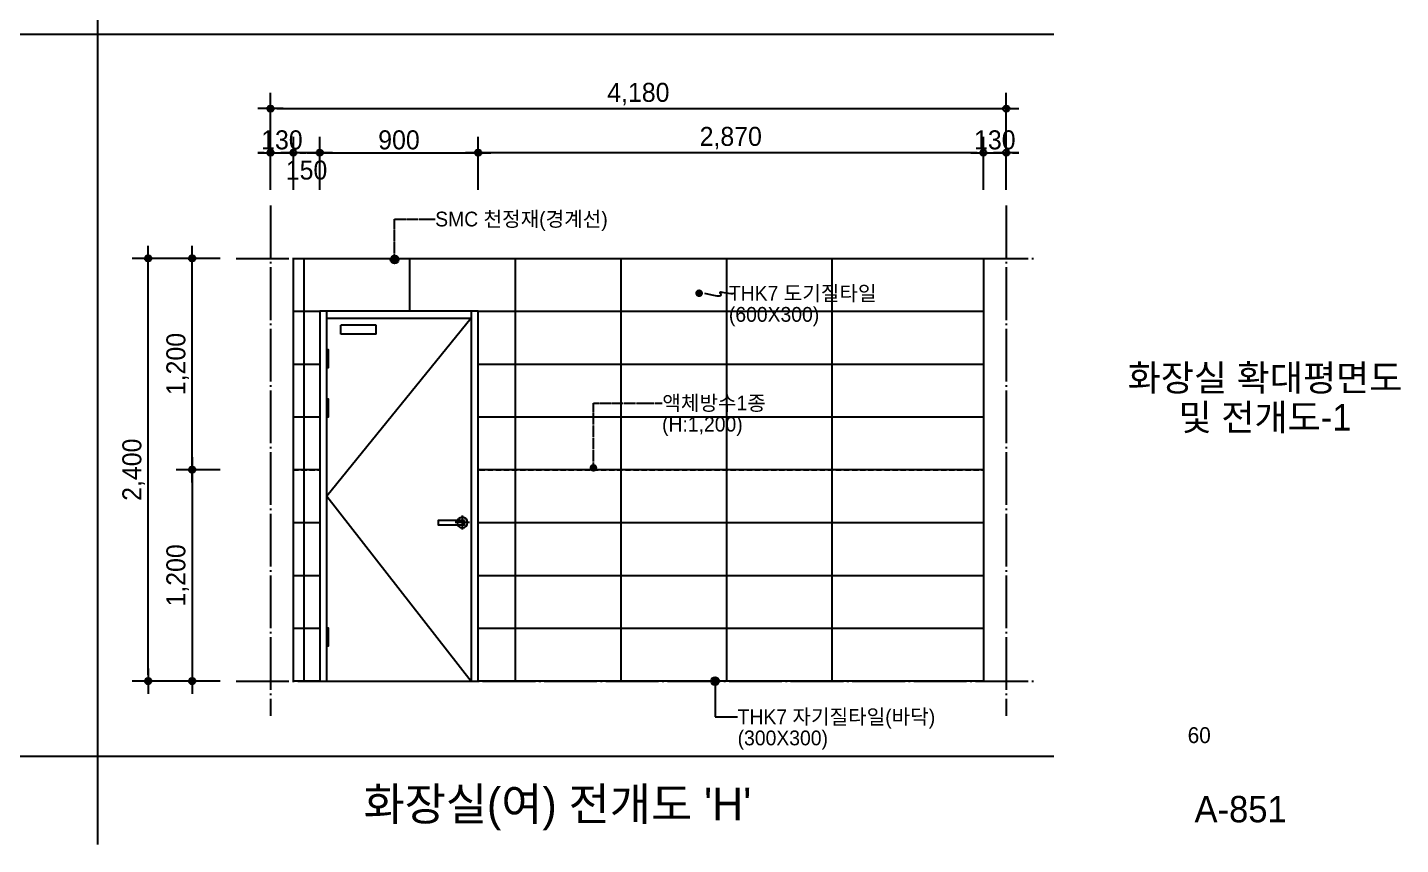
# Model space of a CAD drawing. Header units: millimetres. Extents: x 555 to 100215, y 750 to 17024.
# Drawn here: x 16445 to 24245, y 750 to 5389 of the extents above; entities that cross this region are included whole.
import ezdxf
from ezdxf.enums import TextEntityAlignment as Align

# ---------------------------------------------------------------- set-up
doc = ezdxf.new("R2010")
doc.units = ezdxf.units.MM
doc.set_wipeout_variables(frame=1)
for name, pattern in [('$RECOVER_070302152830-3', [0]), ('CEN', [35, 30, -2, 1, -2]), ('HID', [2.3, 1.5, -0.8])]:
    doc.linetypes.add(name, pattern=pattern)
for name, color, linetype in [('$ZCDB_AUDIT_GENERATED_600D18', 7, 'Continuous'), ('1', 1, 'Continuous'), ('4A.TEC FORM-TEXT', 3, 'Continuous'), ('4A.TEC TEXT', 7, 'Continuous'), ('4A.TEC TEXT 2', 3, 'Continuous'), ('4A.TEC 해치 1', 9, 'Continuous'), ('_LIBR', 4, 'Continuous'), ('CEN', 1, 'CEN'), ('SY', 1, 'Continuous'), ('WAL', 3, 'Continuous'), ('WID', 4, 'Continuous')]:
    doc.layers.add(name, color=color, linetype=linetype)
doc.styles.add('나눔고딕', font='')
doc.styles.add('돋움', font='')
doc.styles.get('나눔고딕').set_extended_font_data('Dotum')
doc.styles.get('돋움').set_extended_font_data('Dotum')
doc.dimstyles.new('DIM_600(외부치수)', dxfattribs={"dimscale": 400, "dimtxt": 3.3, "dimasz": 1, "dimexe": 2, "dimexo": 2, "dimgap": 1, "dimtad": 1, "dimdec": 0, "dimdsep": 46, "dimlunit": 6, "dimtxsty": '나눔고딕', "dimblk1": 'DIMDOT', "dimblk2": 'DIMDOT', "dimsah": 1, "dimcen": 2.5, "dimdle": 1.5, "dimclrd": 8, "dimclre": 8, "dimclrt": 3, "dimadec": 0, "dimazin": 0, "dimtfac": 1, "dimtdec": 0, "dimtix": 1, "dimtmove": 2, "dimatfit": 3, "dimldrblk": 'DIMDOT', "dimfxl": 1, "dimtvp": 1, "dimtolj": 1, "dimtzin": 0, "dimarcsym": 0})

# ---------------------------------------------------------------- blocks, each defined once
blk = doc.blocks.new('DIMDOT')
at = {"color": 0}
blk.add_line((-2, 0), (2, 0), dxfattribs=at)
for radius in [0.5, 0.25]:
    blk.add_circle((0, 0), radius, dxfattribs=at)
blk = doc.blocks.new('*D294')
at = {"layer": '$ZCDB_AUDIT_GENERATED_600D18', "color": 8, "lineweight": -2, "transparency": 16777216}
for p, q in [((17825.2, 4467.9, 0), (17825.2, 4767.9, 0)), ((17955.2, 4467.9, 0), (17955.2, 4767.9, 0)), ((17789.2, 4677.9, 0), (17753.2, 4677.9, 0)), ((17825.2, 4677.9, 0), (17955.2, 4677.9, 0)), ((17991.2, 4677.9, 0), (18027.2, 4677.9, 0))]:
    blk.add_line(p, q, dxfattribs=at)
at = {"layer": 'Defpoints', "color": 0, "transparency": 16777216}
for p in [(17955.2, 4677.9, 0), (17825.2, 4377.9, 0), (17955.2, 4377.9, 0)]:
    blk.add_point(p, dxfattribs=at)
at = {"layer": '$ZCDB_AUDIT_GENERATED_600D18', "color": 8, "lineweight": -2, "transparency": 16777216, "xscale": 36, "yscale": 36, "zscale": 36}
blk.add_blockref('DIMDOT', (17825.2, 4677.9, 0), dxfattribs=at)
at = {"layer": '$ZCDB_AUDIT_GENERATED_600D18', "color": 8, "lineweight": -2, "transparency": 16777216, "xscale": 36, "yscale": 36, "zscale": 36, "rotation": 180}
blk.add_blockref('DIMDOT', (17955.2, 4677.9, 0), dxfattribs=at)
at = {"layer": '$ZCDB_AUDIT_GENERATED_600D18', "color": 3, "transparency": 16777216, "insert": (17890.2, 4750, 0), "char_height": 108, "attachment_point": 5, "style": '나눔고딕'}
blk.add_mtext('\\A1;130', dxfattribs=at)
blk = doc.blocks.new('*D295')
at = {"layer": '$ZCDB_AUDIT_GENERATED_600D18', "color": 8, "lineweight": -2, "transparency": 16777216}
for p, q in [((17825.2, 4467.9), (17825.2, 5017.9)), ((22005.2, 4467.9), (22005.2, 5017.9)), ((17861.2, 4927.9), (21969.2, 4927.9))]:
    blk.add_line(p, q, dxfattribs=at)
at = {"layer": 'Defpoints', "color": 0, "transparency": 16777216}
for p in [(22005.2, 4927.9), (17825.2, 4377.9, 0), (22005.2, 4377.9, 0)]:
    blk.add_point(p, dxfattribs=at)
at = {"layer": '$ZCDB_AUDIT_GENERATED_600D18', "color": 8, "lineweight": -2, "transparency": 16777216, "xscale": 36, "yscale": 36, "zscale": 36, "rotation": 180}
blk.add_blockref('DIMDOT', (17825.2, 4927.9), dxfattribs=at)
at = {"layer": '$ZCDB_AUDIT_GENERATED_600D18', "color": 8, "lineweight": -2, "transparency": 16777216, "xscale": 36, "yscale": 36, "zscale": 36}
blk.add_blockref('DIMDOT', (22005.2, 4927.9), dxfattribs=at)
at = {"layer": '$ZCDB_AUDIT_GENERATED_600D18', "color": 3, "transparency": 16777216, "insert": (19915.2, 5010.4), "char_height": 108, "attachment_point": 5, "style": '나눔고딕'}
blk.add_mtext('\\A1;4,180', dxfattribs=at)
blk = doc.blocks.new('*D296')
at = {"layer": '$ZCDB_AUDIT_GENERATED_600D18', "color": 8, "lineweight": -2, "transparency": 16777216}
for p, q in [((17540.2, 4077.9, 0), (17040.2, 4077.9, 0)), ((17130.2, 1713.9, 0), (17130.2, 4041.9, 0)), ((17540.2, 1677.9, 0), (17040.2, 1677.9, 0))]:
    blk.add_line(p, q, dxfattribs=at)
at = {"layer": 'Defpoints', "color": 0, "transparency": 16777216}
for p in [(17130.2, 4077.9, 0), (17630.2, 4077.9, 0), (17630.2, 1677.9, 0)]:
    blk.add_point(p, dxfattribs=at)
at = {"layer": '$ZCDB_AUDIT_GENERATED_600D18', "color": 8, "lineweight": -2, "transparency": 16777216, "xscale": 36, "yscale": 36, "zscale": 36}
for p, rotation in [((17130.2, 4077.9, 0), 90), ((17130.2, 1677.9, 0), 270)]:
    blk.add_blockref('DIMDOT', p, dxfattribs=dict(at, rotation=rotation))
at = {"layer": '$ZCDB_AUDIT_GENERATED_600D18', "color": 3, "transparency": 16777216, "insert": (17047.7, 2877.9, 0), "char_height": 108, "attachment_point": 5, "rotation": 90, "style": '나눔고딕'}
blk.add_mtext('\\A1;2,400', dxfattribs=at)
blk = doc.blocks.new('*D297')
at = {"layer": '$ZCDB_AUDIT_GENERATED_600D18', "color": 8, "lineweight": -2, "transparency": 16777216}
for p, q in [((17540.2, 2877.9), (17290.2, 2877.9)), ((17380.2, 2841.9), (17380.2, 1713.9)), ((17540.2, 1677.9), (17290.2, 1677.9))]:
    blk.add_line(p, q, dxfattribs=at)
at = {"layer": 'Defpoints', "color": 0, "transparency": 16777216}
for p in [(17630.2, 2877.9, 0), (17380.2, 1677.9), (17630.2, 1677.9, 0)]:
    blk.add_point(p, dxfattribs=at)
at = {"layer": '$ZCDB_AUDIT_GENERATED_600D18', "color": 8, "lineweight": -2, "transparency": 16777216, "xscale": 36, "yscale": 36, "zscale": 36}
for p, rotation in [((17380.2, 2877.9), 90), ((17380.2, 1677.9), 270)]:
    blk.add_blockref('DIMDOT', p, dxfattribs=dict(at, rotation=rotation))
at = {"layer": '$ZCDB_AUDIT_GENERATED_600D18', "color": 3, "transparency": 16777216, "insert": (17297.7, 2277.9), "char_height": 108, "attachment_point": 5, "rotation": 90, "style": '나눔고딕'}
blk.add_mtext('\\A1;1,200', dxfattribs=at)
blk = doc.blocks.new('*D298')
at = {"layer": '$ZCDB_AUDIT_GENERATED_600D18', "color": 8, "lineweight": -2, "transparency": 16777216}
for p, q in [((17540.2, 4077.9), (17290.2, 4077.9)), ((17380.2, 2913.9), (17380.2, 4041.9)), ((17540.2, 2877.9), (17290.2, 2877.9))]:
    blk.add_line(p, q, dxfattribs=at)
at = {"layer": 'Defpoints', "color": 0, "transparency": 16777216}
for p in [(17380.2, 4077.9), (17630.2, 4077.9, 0), (17630.2, 2877.9, 0)]:
    blk.add_point(p, dxfattribs=at)
at = {"layer": '$ZCDB_AUDIT_GENERATED_600D18', "color": 8, "lineweight": -2, "transparency": 16777216, "xscale": 36, "yscale": 36, "zscale": 36}
for p, rotation in [((17380.2, 4077.9), 90), ((17380.2, 2877.9), 270)]:
    blk.add_blockref('DIMDOT', p, dxfattribs=dict(at, rotation=rotation))
at = {"layer": '$ZCDB_AUDIT_GENERATED_600D18', "color": 3, "transparency": 16777216, "insert": (17297.7, 3477.9), "char_height": 108, "attachment_point": 5, "rotation": 90, "style": '나눔고딕'}
blk.add_mtext('\\A1;1,200', dxfattribs=at)
blk = doc.blocks.new('*D299')
at = {"layer": '$ZCDB_AUDIT_GENERATED_600D18', "color": 8, "lineweight": -2, "transparency": 16777216}
for p, q in [((21875.2, 4467.9, 0), (21875.2, 4767.9, 0)), ((22005.2, 4467.9, 0), (22005.2, 4767.9, 0)), ((21839.2, 4677.9, 0), (21803.2, 4677.9, 0)), ((21875.2, 4677.9, 0), (22005.2, 4677.9, 0)), ((22041.2, 4677.9, 0), (22077.2, 4677.9, 0))]:
    blk.add_line(p, q, dxfattribs=at)
at = {"layer": 'Defpoints', "color": 0, "transparency": 16777216}
for p in [(22005.2, 4677.9, 0), (21875.2, 4377.9, 0), (22005.2, 4377.9, 0)]:
    blk.add_point(p, dxfattribs=at)
at = {"layer": '$ZCDB_AUDIT_GENERATED_600D18', "color": 8, "lineweight": -2, "transparency": 16777216, "xscale": 36, "yscale": 36, "zscale": 36}
blk.add_blockref('DIMDOT', (21875.2, 4677.9, 0), dxfattribs=at)
at = {"layer": '$ZCDB_AUDIT_GENERATED_600D18', "color": 8, "lineweight": -2, "transparency": 16777216, "xscale": 36, "yscale": 36, "zscale": 36, "rotation": 180}
blk.add_blockref('DIMDOT', (22005.2, 4677.9, 0), dxfattribs=at)
at = {"layer": '$ZCDB_AUDIT_GENERATED_600D18', "color": 3, "transparency": 16777216, "insert": (21940.2, 4750, 0), "char_height": 108, "attachment_point": 5, "style": '나눔고딕'}
blk.add_mtext('\\A1;130', dxfattribs=at)
blk = doc.blocks.new('화장실 300x2100')
blk.add_wipeout([(1054459, -255545.3), (1054459, -253445.3), (1053559, -253445.3), (1053559, -255545.3)]).dxf.layer = '4A.TEC 해치 1'
at = {"layer": '1', "color": 10, "linetype": '$RECOVER_070302152830-3'}
for p, q in [((1053599, -253485.3), (1054419, -254495.3)), ((1054419, -254495.3), (1053599, -255545.3)), ((1053649, -254685.3), (1053649, -254605.3)), ((1053609, -254645.3), (1053689, -254645.3))]:
    blk.add_line(p, q, dxfattribs=at)
at = {"layer": '_LIBR', "color": 4, "linetype": 'Continuous'}
for p, q in [((1053599, -253445.3), (1053599, -255545.3)), ((1054419, -253485.3), (1053599, -253485.3)), ((1054419, -255545.3), (1054419, -253445.3))]:
    blk.add_line(p, q, dxfattribs=at)
blk.add_lwpolyline([(1054459, -253445.3), (1054459, -255545.3), (1053559, -255545.3), (1053559, -253445.3), (1054459, -253445.3)], dxfattribs=at)
at = {"layer": 'WAL', "color": 8}
for p, q in [((1054139, -253525.3), (1054339, -253525.3)), ((1054139, -253575.3), (1054139, -253525.3)), ((1054139, -253575.3), (1054339, -253575.3)), ((1054339, -253575.3), (1054339, -253525.3))]:
    blk.add_line(p, q, dxfattribs=at)
for points in [[(1054419, -253765.3), (1054409, -253765.3), (1054409, -253665.3), (1054419, -253665.3)], [(1054419, -254045.3), (1054409, -254045.3), (1054409, -253945.3), (1054419, -253945.3)], [(1053636.5, -254632.8), (1053786.5, -254632.8), (1053786.5, -254657.8), (1053636.5, -254657.8), (1053636.5, -254632.8)], [(1054419, -255345.3), (1054409, -255345.3), (1054409, -255245.3), (1054419, -255245.3)]]:
    blk.add_lwpolyline(points, dxfattribs=at)
blk.add_circle((1053649, -254645.3), 30, dxfattribs=at)
blk = doc.blocks.new('*D325')
at = {"layer": '$ZCDB_AUDIT_GENERATED_600D18', "color": 8, "lineweight": -2, "transparency": 16777216}
for p, q in [((17955.2, 4467.9, 0), (17955.2, 4767.9, 0)), ((18105.2, 4467.9, 0), (18105.2, 4767.9, 0)), ((18069.2, 4677.9, 0), (17991.2, 4677.9, 0))]:
    blk.add_line(p, q, dxfattribs=at)
at = {"layer": 'Defpoints', "color": 0, "transparency": 16777216}
for p in [(17955.2, 4677.9, 0), (17955.2, 4377.9, 0), (18105.2, 4377.9, 0)]:
    blk.add_point(p, dxfattribs=at)
at = {"layer": '$ZCDB_AUDIT_GENERATED_600D18', "color": 8, "lineweight": -2, "transparency": 16777216, "xscale": 36, "yscale": 36, "zscale": 36, "rotation": 180}
blk.add_blockref('DIMDOT', (17955.2, 4677.9, 0), dxfattribs=at)
at = {"layer": '$ZCDB_AUDIT_GENERATED_600D18', "color": 8, "lineweight": -2, "transparency": 16777216, "xscale": 36, "yscale": 36, "zscale": 36}
blk.add_blockref('DIMDOT', (18105.2, 4677.9, 0), dxfattribs=at)
at = {"layer": '$ZCDB_AUDIT_GENERATED_600D18', "color": 3, "transparency": 16777216, "insert": (18030.2, 4578.5, 0), "char_height": 108, "attachment_point": 5, "style": '나눔고딕'}
blk.add_mtext('\\A1;150', dxfattribs=at)
blk = doc.blocks.new('*D326')
at = {"layer": '$ZCDB_AUDIT_GENERATED_600D18', "color": 8, "lineweight": -2, "transparency": 16777216}
for p, q in [((18105.2, 4467.9, 0), (18105.2, 4767.9, 0)), ((19005.2, 4467.9, 0), (19005.2, 4767.9, 0)), ((18141.2, 4677.9, 0), (18969.2, 4677.9, 0))]:
    blk.add_line(p, q, dxfattribs=at)
at = {"layer": 'Defpoints', "color": 0, "transparency": 16777216}
for p in [(19005.2, 4677.9, 0), (18105.2, 4377.9, 0), (19005.2, 4377.9, 0)]:
    blk.add_point(p, dxfattribs=at)
at = {"layer": '$ZCDB_AUDIT_GENERATED_600D18', "color": 8, "lineweight": -2, "transparency": 16777216, "xscale": 36, "yscale": 36, "zscale": 36, "rotation": 180}
blk.add_blockref('DIMDOT', (18105.2, 4677.9, 0), dxfattribs=at)
at = {"layer": '$ZCDB_AUDIT_GENERATED_600D18', "color": 8, "lineweight": -2, "transparency": 16777216, "xscale": 36, "yscale": 36, "zscale": 36}
blk.add_blockref('DIMDOT', (19005.2, 4677.9, 0), dxfattribs=at)
at = {"layer": '$ZCDB_AUDIT_GENERATED_600D18', "color": 3, "transparency": 16777216, "insert": (18555.2, 4750, 0), "char_height": 108, "attachment_point": 5, "style": '나눔고딕'}
blk.add_mtext('\\A1;900', dxfattribs=at)
blk = doc.blocks.new('*D327')
at = {"layer": '$ZCDB_AUDIT_GENERATED_600D18', "color": 8, "lineweight": -2, "transparency": 16777216}
for p, q in [((19005.2, 4467.9, 0), (19005.2, 4767.9, 0)), ((21875.2, 4467.9, 0), (21875.2, 4767.9, 0)), ((21839.2, 4677.9, 0), (19041.2, 4677.9, 0))]:
    blk.add_line(p, q, dxfattribs=at)
at = {"layer": 'Defpoints', "color": 0, "transparency": 16777216}
for p in [(19005.2, 4677.9, 0), (19005.2, 4377.9, 0), (21875.2, 4377.9, 0)]:
    blk.add_point(p, dxfattribs=at)
at = {"layer": '$ZCDB_AUDIT_GENERATED_600D18', "color": 8, "lineweight": -2, "transparency": 16777216, "xscale": 36, "yscale": 36, "zscale": 36, "rotation": 180}
blk.add_blockref('DIMDOT', (19005.2, 4677.9, 0), dxfattribs=at)
at = {"layer": '$ZCDB_AUDIT_GENERATED_600D18', "color": 8, "lineweight": -2, "transparency": 16777216, "xscale": 36, "yscale": 36, "zscale": 36}
blk.add_blockref('DIMDOT', (21875.2, 4677.9, 0), dxfattribs=at)
at = {"layer": '$ZCDB_AUDIT_GENERATED_600D18', "color": 3, "transparency": 16777216, "insert": (20440.2, 4760.4, 0), "char_height": 108, "attachment_point": 5, "style": '나눔고딕'}
blk.add_mtext('\\A1;2,870', dxfattribs=at)

msp = doc.modelspace()

# ---------------------------------------------------------------- hatches: boundary and pattern name
at = {"layer": 'SY', "ltscale": 0.05}
h = msp.add_hatch(color=256, dxfattribs=at)
edge = h.paths.add_edge_path()
edge.add_arc((18530.15, 4071.09), 22.53, -630, -270, ccw=False)
h = msp.add_hatch(color=256, dxfattribs=at)
edge = h.paths.add_edge_path()
edge.add_arc((20350.95, 1678.03), 22.53, -360, 0, ccw=False)

# ---------------------------------------------------------------- linework, layer by layer
at = {"color": 3}
for p, q in [((16845, 750), (16845, 9946.87)), ((22275, 5348.44), (555, 5348.44))]:
    msp.add_line(p, q, dxfattribs=at)
at = {"color": 8}
for p, q in [((18015.2, 4077.95, 0), (18015.2, 1677.95, 0)), ((18615.2, 4077.95, 0), (18615.2, 1677.95, 0)), ((19215.2, 4077.95, 0), (19215.2, 1677.95, 0)), ((19815.2, 4077.95, 0), (19815.2, 1677.95, 0)), ((20415.2, 4077.95, 0), (20415.2, 1677.95, 0)), ((21015.2, 4077.95, 0), (21015.2, 1677.95, 0)), ((17955.2, 3777.95, 0), (21875.2, 3777.95, 0)), ((17955.2, 3477.95, 0), (21875.2, 3477.95, 0)), ((17955.2, 3177.95, 0), (21875.2, 3177.95, 0)), ((21875.2, 2877.95, 0), (17955.2, 2877.95, 0)), ((17955.2, 2577.95, 0), (21875.2, 2577.95, 0)), ((17955.2, 2277.95, 0), (21875.2, 2277.95, 0)), ((17955.2, 1977.95, 0), (21875.2, 1977.95, 0))]:
    msp.add_line(p, q, dxfattribs=at)
at = {"color": 4}
msp.add_line((22275, 1250), (555, 1250), dxfattribs=at)
at = {"layer": 'CEN', "ltscale": 10}
for p, q in [((17825.2, 4377.95, 0), (17825.2, 1479.95, 0)), ((22005.2, 4377.95, 0), (22005.2, 1479.95, 0)), ((17630.2, 4077.95, 0), (22175.2, 4077.95, 0)), ((17630.2, 1677.95, 0), (22175.2, 1677.95, 0))]:
    msp.add_line(p, q, dxfattribs=at)
at = {"layer": 'CEN', "elevation": 0}
for points in [[(18530.15, 4071.09), (18530.15, 4301.12), (18760.92, 4301.12)], [(19659.78, 2888.74), (19659.78, 3256.62), (20049.84, 3256.62)]]:
    msp.add_lwpolyline(points, dxfattribs=at)
at = {"layer": 'SY', "ltscale": 0.05}
for p, q in [((20350.95, 1678.03, 0), (20350.95, 1475.21, 0)), ((20350.95, 1475.21, 0), (20479.17, 1475.21, 0))]:
    msp.add_line(p, q, dxfattribs=at)
at = {"layer": 'SY', "ltscale": 0.05, "const_width": 21.52, "elevation": 0}
for points in [[(20249.61, 3879.88, -1), (20271.13, 3879.88, -1)], [(19670.54, 2888.74, 1), (19649.02, 2888.74, 1)]]:
    msp.add_lwpolyline(points, format="xyb", close=True, dxfattribs=at)
at = {"layer": 'SY', "ltscale": 0.05}
msp.add_lwpolyline([(20290.37, 3879.88), (20332.87, 3870.18), (20360.74, 3865.7), (20376.82, 3865.34), (20383.94, 3867.98), (20384.9, 3872.51), (20382.55, 3877.8), (20379.7, 3882.74), (20379.18, 3886.22), (20383.15, 3887.42), (20391.14, 3886.72), (20402, 3884.77), (20414.6, 3882.26), (20427.79, 3879.84), (20440.43, 3878.19), (20451.39, 3877.98), (20459.53, 3879.88)], dxfattribs=at)
for centre in [(18530.15, 4071.09, 0), (20350.95, 1678.03, 0)]:
    msp.add_circle(centre, 22.53, dxfattribs=at)
at = {"layer": 'WAL', "elevation": 0}
for points in [[(17955.2, 4077.95), (21875.2, 4077.95), (21875.2, 1677.95), (17955.2, 1677.95)], [(17955.2, 1677.95), (17955.2, 4077.95)]]:
    msp.add_lwpolyline(points, dxfattribs=at)
at = {"layer": 'WID', "linetype": 'HID', "ltscale": 20}
msp.add_line((17955.2, 2877.95, 0), (21875.2, 2877.95, 0), dxfattribs=at)

# ---------------------------------------------------------------- texts
at = {"layer": '4A.TEC FORM-TEXT', "style": '돋움'}
msp.add_text('A-851', height=150, dxfattribs=at).set_placement((23336.68, 875.96), align=Align.CENTER)
at = {"layer": '4A.TEC TEXT', "style": '돋움'}
for s, p in [('SMC 천정재(경계선)', (18760.92, 4301.12, 0)), ('THK7 도기질타일', (20429.53, 3879.88, 0)), ('(600X300)', (20429.53, 3759.88, 0)), ('액체방수1종', (20051.43, 3256.62, 0)), ('(H:1,200)', (20049.95, 3136.62, 0)), ('THK7 자기질타일(바닥)', (20479.17, 1475.21, 0)), ('(300X300)', (20479.17, 1355.21, 0))]:
    msp.add_text(s, height=84, dxfattribs=at).set_placement(p, align=Align.MIDDLE_LEFT)
at = {"layer": '4A.TEC TEXT 2', "style": '나눔고딕'}
for s, height, p in [('화장실 확대평면도', 150, (23475.21, 3324.86)), ('및 전개도-1', 150, (23475.21, 3100.53)), ('60', 90, (23101.49, 1325.95))]:
    msp.add_text(s, height=height, dxfattribs=at).set_placement(p, align=Align.CENTER)
at = {"layer": '4A.TEC TEXT 2', "color": 3, "style": '나눔고딕'}
msp.add_text("화장실(여) 전개도 'H'", height=186.3, dxfattribs=at).set_placement((19455.51, 979.86), align=Align.MIDDLE_CENTER)

# ---------------------------------------------------------------- dimensions: what is measured, and where the dimension line sits
at = {"layer": '$ZCDB_AUDIT_GENERATED_600D18'}
for base, p1, p2, picture, middle in [((22005.2, 4927.95, 0), (17825.2, 4377.95, 0), (22005.2, 4377.95, 0), '*D295', (19915.2, 5010.43, 0)), ((17955.2, 4677.95, 0), (17825.2, 4377.95, 0), (17955.2, 4377.95, 0), '*D294', (17890.2, 4750.02, 0)), ((22005.2, 4677.95, 0), (21875.2, 4377.95, 0), (22005.2, 4377.95, 0), '*D299', (21940.2, 4750.02, 0))]:
    dim = msp.add_linear_dim(base=base, p1=p1, p2=p2, dimstyle='DIM_600(외부치수)', override={"dimscale": 300, "dimtxt": 0.36, "dimasz": 0.12, "dimexe": 0.3, "dimexo": 0.3, "dimgap": 0.06, "dimdec": 1, "dimblk1": 'DIMDOT', "dimblk2": 'DIMDOT', "dimdle": 0.06}, dxfattribs=at)
    dim.commit()
    dim.dimension.update_dxf_attribs({"geometry": picture, "text_midpoint": middle})
dim = msp.add_linear_dim(base=(17955.2, 4677.95, 0), p1=(18105.2, 4377.95, 0), p2=(17955.2, 4377.95, 0), angle=180, dimstyle='DIM_600(외부치수)', override={"dimscale": 300, "dimtxt": 0.36, "dimasz": 0.12, "dimexe": 0.3, "dimexo": 0.3, "dimgap": 0.06, "dimdec": 1, "dimdle": 0.06}, dxfattribs=at)
dim.commit()
dim.dimension.update_dxf_attribs({"geometry": '*D325', "text_midpoint": (18030.2, 4578.55, 0), "dimtype": 160})
for p1, angle, picture, middle in [((18105.2, 4377.95, 0), 0, '*D326', (18555.2, 4750.02, 0)), ((21875.2, 4377.95, 0), 180, '*D327', (20440.2, 4760.43, 0))]:
    dim = msp.add_linear_dim(base=(19005.2, 4677.95, 0), p1=p1, p2=(19005.2, 4377.95, 0), angle=angle, dimstyle='DIM_600(외부치수)', override={"dimscale": 300, "dimtxt": 0.36, "dimasz": 0.12, "dimexe": 0.3, "dimexo": 0.3, "dimgap": 0.06, "dimdec": 1, "dimblk1": 'DIMDOT', "dimblk2": 'DIMDOT', "dimdle": 0.06}, dxfattribs=at)
    dim.commit()
    dim.dimension.update_dxf_attribs({"geometry": picture, "text_midpoint": middle})
for p1, p2, distance, picture, middle in [((17630.2, 1677.95, 0), (17630.2, 4077.95, 0), 500, '*D296', (17047.72, 2877.95, 0)), ((17630.2, 2877.95, 0), (17630.2, 4077.95, 0), 250, '*D298', (17297.72, 3477.95, 0)), ((17630.2, 2877.95, 0), (17630.2, 1677.95, 0), -250, '*D297', (17297.72, 2277.95, 0))]:
    dim = msp.add_aligned_dim(p1=p1, p2=p2, distance=distance, dimstyle='DIM_600(외부치수)', override={"dimscale": 300, "dimtxt": 0.36, "dimasz": 0.12, "dimexe": 0.3, "dimexo": 0.3, "dimgap": 0.06, "dimdec": 1, "dimblk1": 'DIMDOT', "dimblk2": 'DIMDOT', "dimdle": 0.06}, dxfattribs=at)
    dim.commit()
    dim.dimension.update_dxf_attribs({"geometry": picture, "text_midpoint": middle})

# ---------------------------------------------------------------- next in the draw order: block references
at = {"xscale": -1}
msp.add_blockref('화장실 300x2100', (1072564.19, 257223.22, 0), dxfattribs=at)

doc.saveas('drawing.dxf')
